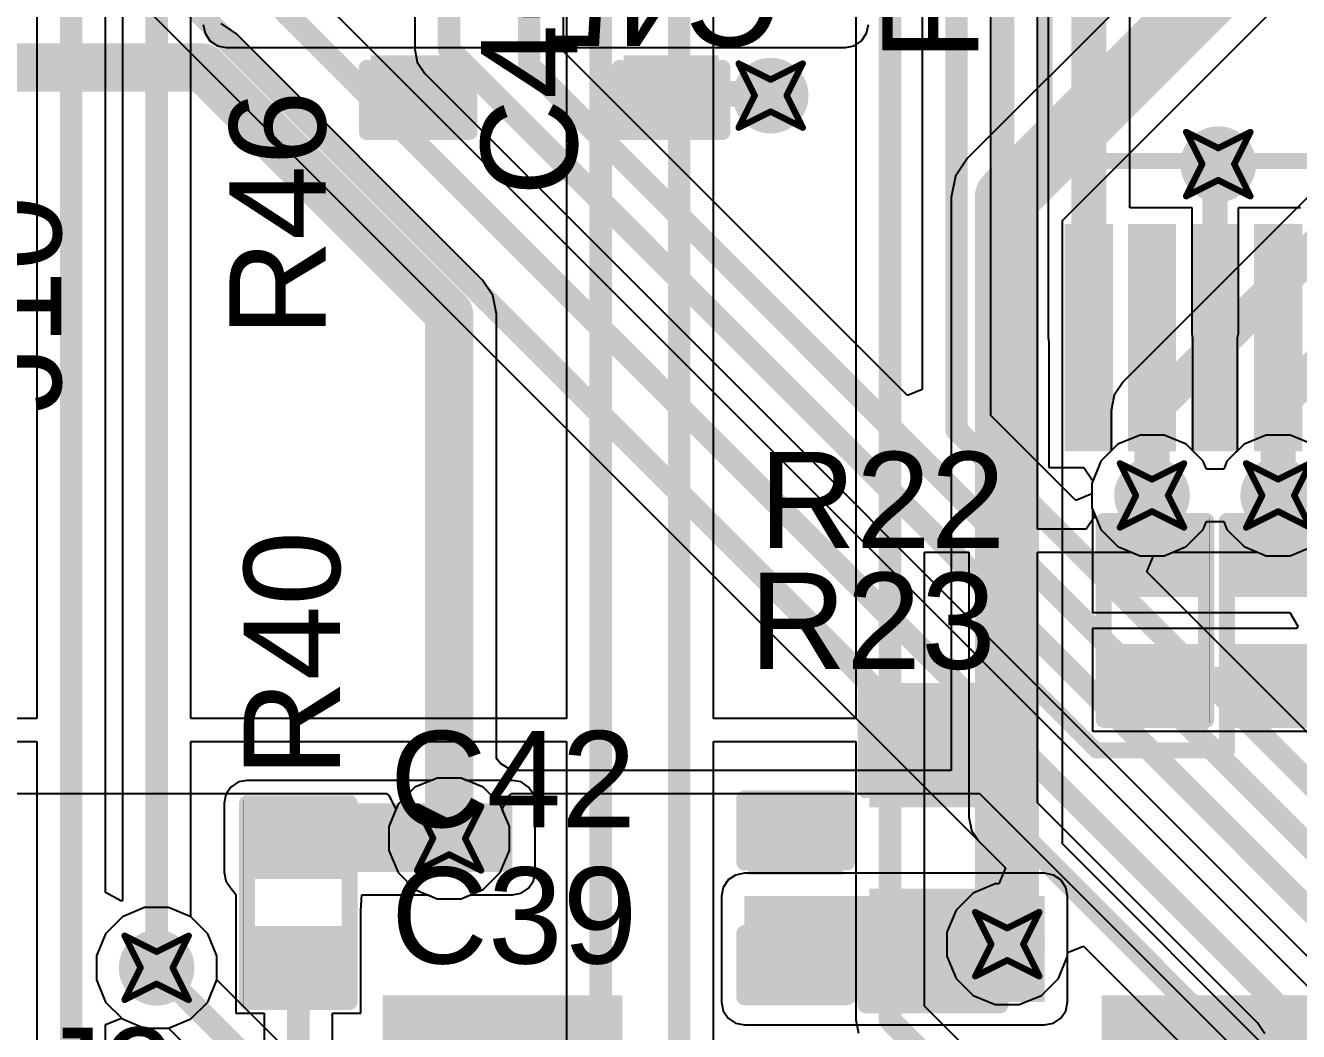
# Model space of a CAD drawing. Header units: inches. Extents: x -3 to 488, y -11 to 93.
# Drawn here: x 60.8 to 70.89, y 8.14 to 16.11 of the extents above; entities that cross this region are included whole.
import ezdxf

# ---------------------------------------------------------------- set-up
doc = ezdxf.new("R2010")
doc.units = ezdxf.units.IN
for name, color, linetype in [('Bottom Layer', 5, 'Continuous'), ('Drill Drawing', 1, 'Continuous'), ('Layer 1', 16, 'Continuous'), ('Layer 2', 76, 'Continuous'), ('Top Layer', 1, 'Continuous'), ('Top Overlay', 2, 'Continuous'), ('Top Paste', 8, 'Continuous'), ('Top Solder', 216, 'Continuous'), ('Via Holes', 16, 'Continuous')]:
    doc.layers.add(name, color=color, linetype=linetype)
doc.styles.add('Arial', font='', dxfattribs={"height": 0.2})
doc.styles.get('Arial').set_extended_font_data('Arial')

msp = doc.modelspace()

# ---------------------------------------------------------------- hatches: boundary and pattern name
at = {"layer": 'Bottom Layer'}
h = msp.add_hatch(color=5, dxfattribs=at)
edge = h.paths.add_edge_path()
edge.add_arc((66.706, 15.556), 0.3, 0, 360)
h = msp.add_hatch(color=5, dxfattribs=at)
edge = h.paths.add_edge_path()
edge.add_arc((70.253, 15.013), 0.3, 0, 360)
h = msp.add_hatch(color=5, dxfattribs=at)
edge = h.paths.add_edge_path()
edge.add_arc((69.728, 12.389), 0.3, 0, 360)
h = msp.add_hatch(color=5, dxfattribs=at)
edge = h.paths.add_edge_path()
edge.add_arc((70.728, 12.389), 0.3, 0, 360)
h = msp.add_hatch(color=5, dxfattribs=at)
edge = h.paths.add_edge_path()
edge.add_arc((64.158, 9.672), 0.3, 0, 360)
h = msp.add_hatch(color=5, dxfattribs=at)
edge = h.paths.add_edge_path()
edge.add_arc((68.581, 8.834), 0.3, 0, 360)
h = msp.add_hatch(color=5, dxfattribs=at)
edge = h.paths.add_edge_path()
edge.add_arc((61.84, 8.647), 0.3, 0, 360)
at = {"layer": 'Layer 1'}
h = msp.add_hatch(color=16, dxfattribs=at)
edge = h.paths.add_edge_path()
edge.add_arc((66.706, 15.556), 0.3, 0, 360)
h = msp.add_hatch(color=16, dxfattribs=at)
edge = h.paths.add_edge_path()
edge.add_arc((70.253, 15.013), 0.3, 0, 360)
h = msp.add_hatch(color=16, dxfattribs=at)
edge = h.paths.add_edge_path()
edge.add_arc((69.728, 12.389), 0.3, 0, 360)
h = msp.add_hatch(color=16, dxfattribs=at)
edge = h.paths.add_edge_path()
edge.add_arc((70.728, 12.389), 0.3, 0, 360)
h = msp.add_hatch(color=16, dxfattribs=at)
edge = h.paths.add_edge_path()
edge.add_arc((64.158, 9.672), 0.3, 0, 360)
h = msp.add_hatch(color=16, dxfattribs=at)
edge = h.paths.add_edge_path()
edge.add_arc((68.581, 8.834), 0.3, 0, 360)
h = msp.add_hatch(color=16, dxfattribs=at)
edge = h.paths.add_edge_path()
edge.add_arc((61.84, 8.647), 0.3, 0, 360)
at = {"layer": 'Layer 2'}
h = msp.add_hatch(color=76, dxfattribs=at)
edge = h.paths.add_edge_path()
edge.add_arc((66.706, 15.556), 0.3, 0, 360)
h = msp.add_hatch(color=76, dxfattribs=at)
edge = h.paths.add_edge_path()
edge.add_arc((70.253, 15.013), 0.3, 0, 360)
h = msp.add_hatch(color=76, dxfattribs=at)
edge = h.paths.add_edge_path()
edge.add_arc((69.728, 12.389), 0.3, 0, 360)
h = msp.add_hatch(color=76, dxfattribs=at)
edge = h.paths.add_edge_path()
edge.add_arc((70.728, 12.389), 0.3, 0, 360)
h = msp.add_hatch(color=76, dxfattribs=at)
edge = h.paths.add_edge_path()
edge.add_arc((64.158, 9.672), 0.3, 0, 360)
h = msp.add_hatch(color=76, dxfattribs=at)
edge = h.paths.add_edge_path()
edge.add_arc((68.581, 8.834), 0.3, 0, 360)
h = msp.add_hatch(color=76, dxfattribs=at)
edge = h.paths.add_edge_path()
edge.add_arc((61.84, 8.647), 0.3, 0, 360)
at = {"layer": 'Top Layer'}
h = msp.add_hatch(color=1, dxfattribs=at)
edge = h.paths.add_edge_path()
edge.add_arc((66.706, 15.556), 0.3, 0, 360)
for points in [[(64.23, 15.357), (63.595, 15.357), (63.595, 15.814), (64.23, 15.814)], [(66.235, 15.357), (65.6, 15.357), (65.6, 15.814), (66.235, 15.814)], [(69.087, 14.488), (69.367, 14.488), (69.367, 12.788), (69.087, 12.788)], [(69.588, 14.488), (69.868, 14.488), (69.868, 12.788), (69.588, 12.788)], [(70.087, 14.488), (70.367, 14.488), (70.367, 12.788), (70.087, 12.788)], [(70.588, 14.488), (70.868, 14.488), (70.868, 12.788), (70.588, 12.788)], [(70.068, 11.64), (69.433, 11.64), (69.433, 12.097), (70.068, 12.097)], [(71.045, 11.64), (70.41, 11.64), (70.41, 12.097), (71.045, 12.097)], [(70.068, 10.7), (69.433, 10.7), (69.433, 11.157), (70.068, 11.157)], [(71.045, 10.7), (70.41, 10.7), (70.41, 11.157), (71.045, 11.157)], [(68.437, 9.977), (67.548, 9.977), (67.548, 10.739), (68.437, 10.739)], [(62.557, 9.405), (64.659, 9.405), (64.659, 9.951), (62.557, 9.951)], [(66.586, 9.9), (67.221, 9.9), (67.221, 9.443), (66.586, 9.443)], [(62.646, 9.862), (63.281, 9.862), (63.281, 9.405), (62.646, 9.405)], [(66.498, 8.376), (68.877, 8.376), (68.877, 9.215), (66.498, 9.215)], [(68.437, 8.453), (67.548, 8.453), (67.548, 9.215), (68.437, 9.215)], [(62.646, 8.922), (63.281, 8.922), (63.281, 8.465), (62.646, 8.465)], [(66.586, 8.961), (67.221, 8.961), (67.221, 8.503), (66.586, 8.503)], [(63.68, 8.378), (65.48, 8.378), (65.48, 6.978), (63.68, 6.978)], [(69.38, 8.378), (71.18, 8.378), (71.18, 6.978), (69.38, 6.978)]]:
    msp.add_hatch(color=1, dxfattribs=at).paths.add_polyline_path(points)
h = msp.add_hatch(color=1, dxfattribs=at)
edge = h.paths.add_edge_path()
edge.add_arc((70.253, 15.013), 0.3, 0, 360)
h = msp.add_hatch(color=1, dxfattribs=at)
edge = h.paths.add_edge_path()
edge.add_arc((69.728, 12.389), 0.3, 0, 360)
h = msp.add_hatch(color=1, dxfattribs=at)
edge = h.paths.add_edge_path()
edge.add_arc((70.728, 12.389), 0.3, 0, 360)
h = msp.add_hatch(color=1, dxfattribs=at)
edge = h.paths.add_edge_path()
edge.add_arc((64.158, 9.672), 0.3, 0, 360)
h = msp.add_hatch(color=1, dxfattribs=at)
edge = h.paths.add_edge_path()
edge.add_arc((68.581, 8.834), 0.3, 0, 360)
h = msp.add_hatch(color=1, dxfattribs=at)
edge = h.paths.add_edge_path()
edge.add_arc((61.84, 8.647), 0.3, 0, 360)
at = {"layer": 'Top Paste'}
for points in [[(64.23, 15.357), (63.595, 15.357), (63.595, 15.814), (64.23, 15.814)], [(66.235, 15.357), (65.6, 15.357), (65.6, 15.814), (66.235, 15.814)], [(69.087, 14.488), (69.367, 14.488), (69.367, 12.788), (69.087, 12.788)], [(69.588, 14.488), (69.868, 14.488), (69.868, 12.788), (69.588, 12.788)], [(70.087, 14.488), (70.367, 14.488), (70.367, 12.788), (70.087, 12.788)], [(70.588, 14.488), (70.868, 14.488), (70.868, 12.788), (70.588, 12.788)], [(70.068, 11.64), (69.433, 11.64), (69.433, 12.097), (70.068, 12.097)], [(71.045, 11.64), (70.41, 11.64), (70.41, 12.097), (71.045, 12.097)], [(70.068, 10.7), (69.433, 10.7), (69.433, 11.157), (70.068, 11.157)], [(71.045, 10.7), (70.41, 10.7), (70.41, 11.157), (71.045, 11.157)], [(68.437, 9.977), (67.548, 9.977), (67.548, 10.739), (68.437, 10.739)], [(66.586, 9.9), (67.221, 9.9), (67.221, 9.443), (66.586, 9.443)], [(62.646, 9.862), (63.281, 9.862), (63.281, 9.405), (62.646, 9.405)], [(68.437, 8.453), (67.548, 8.453), (67.548, 9.215), (68.437, 9.215)], [(62.646, 8.922), (63.281, 8.922), (63.281, 8.465), (62.646, 8.465)], [(66.586, 8.961), (67.221, 8.961), (67.221, 8.503), (66.586, 8.503)], [(63.68, 8.378), (65.48, 8.378), (65.48, 6.978), (63.68, 6.978)], [(69.38, 8.378), (71.18, 8.378), (71.18, 6.978), (69.38, 6.978)]]:
    msp.add_hatch(color=8, dxfattribs=at).paths.add_polyline_path(points)
at = {"layer": 'Top Solder'}
for points in [[(64.29, 15.297), (63.535, 15.297), (63.535, 15.874), (64.29, 15.874)], [(66.295, 15.297), (65.54, 15.297), (65.54, 15.874), (66.295, 15.874)], [(69.037, 14.539), (69.418, 14.539), (69.418, 12.737), (69.037, 12.737)], [(69.537, 14.539), (69.918, 14.539), (69.918, 12.737), (69.537, 12.737)], [(70.037, 14.539), (70.418, 14.539), (70.418, 12.737), (70.037, 12.737)], [(70.537, 14.539), (70.918, 14.539), (70.918, 12.737), (70.537, 12.737)], [(70.123, 11.585), (69.378, 11.585), (69.378, 12.152), (70.123, 12.152)], [(71.1, 11.585), (70.355, 11.585), (70.355, 12.152), (71.1, 12.152)], [(70.123, 10.645), (69.378, 10.645), (69.378, 11.212), (70.123, 11.212)], [(71.1, 10.645), (70.355, 10.645), (70.355, 11.212), (71.1, 11.212)], [(68.497, 9.917), (67.488, 9.917), (67.488, 10.799), (68.497, 10.799)], [(62.591, 9.917), (63.336, 9.917), (63.336, 9.35), (62.591, 9.35)], [(66.526, 9.96), (67.281, 9.96), (67.281, 9.383), (66.526, 9.383)], [(68.497, 8.393), (67.488, 8.393), (67.488, 9.275), (68.497, 9.275)], [(66.526, 9.021), (67.281, 9.021), (67.281, 8.443), (66.526, 8.443)], [(62.591, 8.977), (63.336, 8.977), (63.336, 8.41), (62.591, 8.41)], [(63.63, 8.428), (65.53, 8.428), (65.53, 6.928), (63.63, 6.928)], [(69.33, 8.428), (71.23, 8.428), (71.23, 6.928), (69.33, 6.928)]]:
    msp.add_hatch(color=216, dxfattribs=at).paths.add_polyline_path(points)
at = {"layer": 'Via Holes'}
h = msp.add_hatch(color=7, dxfattribs=at)
edge = h.paths.add_edge_path()
edge.add_arc((66.706, 15.556), 0.15, 0, 360)
h = msp.add_hatch(color=7, dxfattribs=at)
edge = h.paths.add_edge_path()
edge.add_arc((70.253, 15.013), 0.15, 0, 360)
h = msp.add_hatch(color=7, dxfattribs=at)
edge = h.paths.add_edge_path()
edge.add_arc((69.728, 12.389), 0.15, 0, 360)
h = msp.add_hatch(color=7, dxfattribs=at)
edge = h.paths.add_edge_path()
edge.add_arc((70.728, 12.389), 0.15, 0, 360)
h = msp.add_hatch(color=7, dxfattribs=at)
edge = h.paths.add_edge_path()
edge.add_arc((64.158, 9.672), 0.15, 0, 360)
h = msp.add_hatch(color=7, dxfattribs=at)
edge = h.paths.add_edge_path()
edge.add_arc((68.581, 8.834), 0.15, 0, 360)
h = msp.add_hatch(color=7, dxfattribs=at)
edge = h.paths.add_edge_path()
edge.add_arc((61.84, 8.647), 0.15, 0, 360)

# ---------------------------------------------------------------- linework, layer by layer
at = {"layer": 'Bottom Layer'}
for p, q in [((71.439, 18.234), (68.266, 15.061)), ((69.018, 14.567), (72.191, 17.74)), ((62.472, 16.044), (62.351, 16.126)), ((64.423, 14.093), (62.472, 16.044)), ((71.382, 15.171), (69.499, 13.288)), ((68.266, 15.061), (68.171, 14.918)), ((68.171, 14.918), (68.137, 14.75)), ((68.137, 14.75), (68.137, 10.211)), ((69.018, 9.628), (69.018, 14.567)), ((64.505, 13.972), (64.423, 14.093)), ((64.533, 13.828), (64.505, 13.972)), ((64.533, 10.308), (64.533, 13.828)), ((69.499, 13.288), (69.428, 13.183)), ((69.428, 13.183), (69.404, 13.059)), ((69.404, 13.059), (69.404, 12.741)), ((69.404, 12.741), (69.322, 12.66)), ((69.322, 12.66), (69.25, 12.484)), ((69.25, 12.484), (69.25, 12.294)), ((69.25, 12.294), (69.322, 12.118)), ((69.322, 12.118), (69.457, 11.984)), ((69.998, 11.984), (70.133, 12.118)), ((70.133, 12.118), (70.159, 12.182)), ((70.159, 12.182), (70.296, 12.182)), ((70.296, 12.182), (70.322, 12.118)), ((70.322, 12.118), (70.457, 11.984)), ((69.457, 11.984), (69.633, 11.911)), ((69.633, 11.911), (69.823, 11.911)), ((69.823, 11.911), (69.998, 11.984)), ((70.457, 11.984), (70.633, 11.911)), ((70.633, 11.911), (70.823, 11.911)), ((70.823, 11.911), (70.998, 11.984)), ((64.54, 10.295), (64.533, 10.308)), ((64.566, 10.266), (64.54, 10.295)), ((64.654, 10.211), (64.566, 10.266)), ((68.137, 10.211), (64.654, 10.211)), ((58.339, 10.029), (63.662, 10.029)), ((63.662, 10.029), (63.684, 10.008)), ((63.684, 10.008), (63.736, 9.902)), ((64.579, 9.902), (64.631, 10.008)), ((64.631, 10.008), (64.654, 10.029)), ((64.654, 10.029), (68.36, 10.029)), ((68.36, 10.029), (68.89, 9.5)), ((63.736, 9.902), (63.68, 9.767)), ((64.636, 9.767), (64.579, 9.902)), ((63.68, 9.767), (63.68, 9.577)), ((64.636, 9.577), (64.636, 9.767)), ((71.325, 7.321), (69.018, 9.628)), ((63.68, 9.577), (63.753, 9.401)), ((64.563, 9.401), (64.636, 9.577)), ((68.89, 9.5), (71.25, 7.14)), ((63.753, 9.401), (63.887, 9.267)), ((64.428, 9.267), (64.563, 9.401)), ((63.887, 9.267), (64.063, 9.194)), ((64.063, 9.194), (64.253, 9.194)), ((64.253, 9.194), (64.428, 9.267)), ((61.745, 9.124), (61.57, 9.052)), ((61.935, 9.124), (61.745, 9.124)), ((62.111, 9.052), (61.935, 9.124)), ((61.57, 9.052), (61.435, 8.917)), ((62.246, 8.917), (62.111, 9.052)), ((61.435, 8.917), (61.363, 8.742)), ((62.318, 8.742), (62.246, 8.917)), ((61.363, 8.742), (61.363, 8.552)), ((62.318, 8.552), (62.318, 8.742)), ((61.363, 8.552), (61.435, 8.376)), ((62.246, 8.376), (62.318, 8.552)), ((61.435, 8.376), (61.57, 8.242)), ((62.111, 8.242), (62.246, 8.376)), ((61.57, 8.242), (61.745, 8.169)), ((61.935, 8.169), (62.111, 8.242)), ((61.745, 8.169), (61.935, 8.169))]:
    msp.add_line(p, q, dxfattribs=at)
for points, const_width in [([(68.578, 14.75), (71.879, 18.051)], 0.508), ([(70.728, 13.105), (73.587, 15.964)], 0.279), ([(58.39, 15.779), (62.207, 15.779)], 0.381), ([(62.207, 15.779), (64.158, 13.828)], 0.381), ([(68.578, 8.834), (68.578, 14.75)], 0.508), ([(69.728, 13.059), (71.543, 14.874)], 0.279), ([(64.158, 9.672), (64.158, 13.828)], 0.381), ([(70.728, 12.389), (70.728, 13.105)], 0.279), ([(69.728, 12.389), (69.728, 13.059)], 0.279)]:
    msp.add_lwpolyline(points, dxfattribs=dict(at, const_width=const_width))
for points, const_width in [([(62.112, 15.779, 1), (62.302, 15.779, 1)], 0.191), ([(62.112, 15.779, 1), (62.302, 15.779, 1)], 0.191), ([(68.451, 14.75, 1), (68.705, 14.75, 1)], 0.254), ([(68.451, 14.75, 1), (68.705, 14.75, 1)], 0.254), ([(64.063, 13.828, 1), (64.253, 13.828, 1)], 0.191), ([(64.063, 13.828, 1), (64.253, 13.828, 1)], 0.191), ([(70.658, 13.105, 1), (70.797, 13.105, 1)], 0.14), ([(70.658, 13.105, 1), (70.797, 13.105, 1)], 0.14), ([(69.658, 13.059, 1), (69.797, 13.059, 1)], 0.14), ([(69.658, 13.059, 1), (69.797, 13.059, 1)], 0.14), ([(69.658, 12.389, 1), (69.797, 12.389, 1)], 0.14), ([(70.658, 12.389, 1), (70.797, 12.389, 1)], 0.14), ([(64.063, 9.672, 1), (64.253, 9.672, 1)], 0.191), ([(68.451, 8.834, 1), (68.705, 8.834, 1)], 0.254)]:
    msp.add_lwpolyline(points, format="xyb", close=True, dxfattribs=dict(at, const_width=const_width))
at = {"layer": 'Drill Drawing', "const_width": 0.0508}
for points in [[(66.452, 15.81), (66.706, 15.683)], [(66.452, 15.81), (66.579, 15.556)], [(66.706, 15.683), (66.96, 15.81)], [(66.833, 15.556), (66.96, 15.81)], [(66.452, 15.302), (66.579, 15.556)], [(66.833, 15.556), (66.96, 15.302)], [(66.452, 15.302), (66.706, 15.429)], [(66.706, 15.429), (66.96, 15.302)], [(69.999, 15.267), (70.253, 15.14)], [(69.999, 15.267), (70.126, 15.013)], [(70.253, 15.14), (70.507, 15.267)], [(70.38, 15.013), (70.507, 15.267)], [(69.999, 14.759), (70.126, 15.013)], [(70.38, 15.013), (70.507, 14.759)], [(69.999, 14.759), (70.253, 14.886)], [(70.253, 14.886), (70.507, 14.759)], [(69.474, 12.643), (69.728, 12.516)], [(69.474, 12.643), (69.601, 12.389)], [(69.728, 12.516), (69.982, 12.643)], [(69.855, 12.389), (69.982, 12.643)], [(70.474, 12.643), (70.728, 12.516)], [(70.474, 12.643), (70.601, 12.389)], [(70.728, 12.516), (70.982, 12.643)], [(70.855, 12.389), (70.982, 12.643)], [(69.474, 12.135), (69.601, 12.389)], [(69.855, 12.389), (69.982, 12.135)], [(70.474, 12.135), (70.601, 12.389)], [(70.855, 12.389), (70.982, 12.135)], [(69.474, 12.135), (69.728, 12.262)], [(69.728, 12.262), (69.982, 12.135)], [(70.474, 12.135), (70.728, 12.262)], [(70.728, 12.262), (70.982, 12.135)], [(63.904, 9.926), (64.158, 9.799)], [(63.904, 9.926), (64.031, 9.672)], [(64.158, 9.799), (64.412, 9.926)], [(64.285, 9.672), (64.412, 9.926)], [(63.904, 9.418), (64.031, 9.672)], [(64.285, 9.672), (64.412, 9.418)], [(63.904, 9.418), (64.158, 9.545)], [(64.158, 9.545), (64.412, 9.418)], [(68.327, 9.088), (68.581, 8.961)], [(68.327, 9.088), (68.454, 8.834)], [(68.581, 8.961), (68.835, 9.088)], [(68.708, 8.834), (68.835, 9.088)], [(61.586, 8.901), (61.84, 8.774)], [(61.586, 8.901), (61.713, 8.647)], [(61.84, 8.774), (62.094, 8.901)], [(61.967, 8.647), (62.094, 8.901)], [(68.327, 8.58), (68.454, 8.834)], [(68.708, 8.834), (68.835, 8.58)], [(68.327, 8.58), (68.581, 8.707)], [(68.581, 8.707), (68.835, 8.58)], [(61.586, 8.393), (61.713, 8.647)], [(61.967, 8.647), (62.094, 8.393)], [(61.586, 8.393), (61.84, 8.52)], [(61.84, 8.52), (62.094, 8.393)]]:
    msp.add_lwpolyline(points, dxfattribs=at)
at = {"layer": 'Drill Drawing', "const_width": 0.0254}
for points in [[(66.44, 15.81, 1), (66.465, 15.81, 1)], [(66.44, 15.81, 1), (66.465, 15.81, 1)], [(66.948, 15.81, 1), (66.973, 15.81, 1)], [(66.948, 15.81, 1), (66.973, 15.81, 1)], [(66.694, 15.683, 1), (66.719, 15.683, 1)], [(66.694, 15.683, 1), (66.719, 15.683, 1)], [(66.567, 15.556, 1), (66.592, 15.556, 1)], [(66.567, 15.556, 1), (66.592, 15.556, 1)], [(66.821, 15.556, 1), (66.846, 15.556, 1)], [(66.821, 15.556, 1), (66.846, 15.556, 1)], [(66.694, 15.429, 1), (66.719, 15.429, 1)], [(66.694, 15.429, 1), (66.719, 15.429, 1)], [(66.44, 15.302, 1), (66.465, 15.302, 1)], [(66.44, 15.302, 1), (66.465, 15.302, 1)], [(66.948, 15.302, 1), (66.973, 15.302, 1)], [(66.948, 15.302, 1), (66.973, 15.302, 1)], [(69.986, 15.267, 1), (70.012, 15.267, 1)], [(69.986, 15.267, 1), (70.012, 15.267, 1)], [(70.494, 15.267, 1), (70.52, 15.267, 1)], [(70.494, 15.267, 1), (70.52, 15.267, 1)], [(70.24, 15.14, 1), (70.266, 15.14, 1)], [(70.24, 15.14, 1), (70.266, 15.14, 1)], [(70.113, 15.013, 1), (70.139, 15.013, 1)], [(70.113, 15.013, 1), (70.139, 15.013, 1)], [(70.367, 15.013, 1), (70.393, 15.013, 1)], [(70.367, 15.013, 1), (70.393, 15.013, 1)], [(70.24, 14.886, 1), (70.266, 14.886, 1)], [(70.24, 14.886, 1), (70.266, 14.886, 1)], [(69.986, 14.759, 1), (70.012, 14.759, 1)], [(69.986, 14.759, 1), (70.012, 14.759, 1)], [(70.494, 14.759, 1), (70.52, 14.759, 1)], [(70.494, 14.759, 1), (70.52, 14.759, 1)], [(69.461, 12.643, 1), (69.486, 12.643, 1)], [(69.461, 12.643, 1), (69.486, 12.643, 1)], [(69.969, 12.643, 1), (69.994, 12.643, 1)], [(69.969, 12.643, 1), (69.994, 12.643, 1)], [(70.461, 12.643, 1), (70.486, 12.643, 1)], [(70.461, 12.643, 1), (70.486, 12.643, 1)], [(69.715, 12.516, 1), (69.74, 12.516, 1)], [(69.715, 12.516, 1), (69.74, 12.516, 1)], [(70.715, 12.516, 1), (70.74, 12.516, 1)], [(70.715, 12.516, 1), (70.74, 12.516, 1)], [(69.588, 12.389, 1), (69.613, 12.389, 1)], [(69.588, 12.389, 1), (69.613, 12.389, 1)], [(69.842, 12.389, 1), (69.867, 12.389, 1)], [(69.842, 12.389, 1), (69.867, 12.389, 1)], [(70.588, 12.389, 1), (70.613, 12.389, 1)], [(70.588, 12.389, 1), (70.613, 12.389, 1)], [(70.842, 12.389, 1), (70.867, 12.389, 1)], [(70.842, 12.389, 1), (70.867, 12.389, 1)], [(69.715, 12.262, 1), (69.74, 12.262, 1)], [(69.715, 12.262, 1), (69.74, 12.262, 1)], [(70.715, 12.262, 1), (70.74, 12.262, 1)], [(70.715, 12.262, 1), (70.74, 12.262, 1)], [(69.461, 12.135, 1), (69.486, 12.135, 1)], [(69.461, 12.135, 1), (69.486, 12.135, 1)], [(69.969, 12.135, 1), (69.994, 12.135, 1)], [(69.969, 12.135, 1), (69.994, 12.135, 1)], [(70.461, 12.135, 1), (70.486, 12.135, 1)], [(70.461, 12.135, 1), (70.486, 12.135, 1)], [(63.891, 9.926, 1), (63.916, 9.926, 1)], [(63.891, 9.926, 1), (63.916, 9.926, 1)], [(64.399, 9.926, 1), (64.424, 9.926, 1)], [(64.399, 9.926, 1), (64.424, 9.926, 1)], [(64.145, 9.799, 1), (64.17, 9.799, 1)], [(64.145, 9.799, 1), (64.17, 9.799, 1)], [(64.018, 9.672, 1), (64.043, 9.672, 1)], [(64.018, 9.672, 1), (64.043, 9.672, 1)], [(64.272, 9.672, 1), (64.297, 9.672, 1)], [(64.272, 9.672, 1), (64.297, 9.672, 1)], [(64.145, 9.545, 1), (64.17, 9.545, 1)], [(64.145, 9.545, 1), (64.17, 9.545, 1)], [(63.891, 9.418, 1), (63.916, 9.418, 1)], [(63.891, 9.418, 1), (63.916, 9.418, 1)], [(64.399, 9.418, 1), (64.424, 9.418, 1)], [(64.399, 9.418, 1), (64.424, 9.418, 1)], [(68.314, 9.088, 1), (68.339, 9.088, 1)], [(68.314, 9.088, 1), (68.339, 9.088, 1)], [(68.822, 9.088, 1), (68.847, 9.088, 1)], [(68.822, 9.088, 1), (68.847, 9.088, 1)], [(68.568, 8.961, 1), (68.593, 8.961, 1)], [(68.568, 8.961, 1), (68.593, 8.961, 1)], [(61.574, 8.901, 1), (61.599, 8.901, 1)], [(61.574, 8.901, 1), (61.599, 8.901, 1)], [(62.082, 8.901, 1), (62.107, 8.901, 1)], [(62.082, 8.901, 1), (62.107, 8.901, 1)], [(61.828, 8.774, 1), (61.853, 8.774, 1)], [(61.828, 8.774, 1), (61.853, 8.774, 1)], [(68.441, 8.834, 1), (68.466, 8.834, 1)], [(68.441, 8.834, 1), (68.466, 8.834, 1)], [(68.695, 8.834, 1), (68.72, 8.834, 1)], [(68.695, 8.834, 1), (68.72, 8.834, 1)], [(68.568, 8.707, 1), (68.593, 8.707, 1)], [(68.568, 8.707, 1), (68.593, 8.707, 1)], [(61.701, 8.647, 1), (61.726, 8.647, 1)], [(61.701, 8.647, 1), (61.726, 8.647, 1)], [(61.955, 8.647, 1), (61.98, 8.647, 1)], [(61.955, 8.647, 1), (61.98, 8.647, 1)], [(68.314, 8.58, 1), (68.339, 8.58, 1)], [(68.314, 8.58, 1), (68.339, 8.58, 1)], [(68.822, 8.58, 1), (68.847, 8.58, 1)], [(68.822, 8.58, 1), (68.847, 8.58, 1)], [(61.828, 8.52, 1), (61.853, 8.52, 1)], [(61.828, 8.52, 1), (61.853, 8.52, 1)], [(61.574, 8.393, 1), (61.599, 8.393, 1)], [(61.574, 8.393, 1), (61.599, 8.393, 1)], [(62.082, 8.393, 1), (62.107, 8.393, 1)], [(62.082, 8.393, 1), (62.107, 8.393, 1)]]:
    msp.add_lwpolyline(points, format="xyb", close=True, dxfattribs=at)
at = {"layer": 'Layer 1'}
for p, q in [((57.426, 20.579), (68.567, 9.438)), ((72.742, 6.718), (60.551, 18.909)), ((63.885, 17.957), (63.885, 15.924)), ((65.064, 15.905), (65.064, 17.517)), ((68.45, 13.022), (68.45, 16.775)), ((67.906, 16.663), (67.906, 13.228)), ((63.885, 15.924), (63.906, 15.82)), ((67.789, 13.18), (65.064, 15.905)), ((63.906, 15.82), (63.965, 15.732)), ((63.965, 15.732), (71.016, 8.68)), ((67.906, 13.228), (67.789, 13.18)), ((69.123, 12.349), (68.45, 13.022)), ((69.633, 12.867), (69.457, 12.794)), ((69.823, 12.867), (69.633, 12.867)), ((69.998, 12.794), (69.823, 12.867)), ((70.633, 12.867), (70.457, 12.794)), ((70.823, 12.867), (70.633, 12.867)), ((70.998, 12.794), (70.823, 12.867)), ((69.457, 12.794), (69.322, 12.66)), ((70.133, 12.66), (69.998, 12.794)), ((70.457, 12.794), (70.322, 12.66)), ((69.322, 12.66), (69.25, 12.484)), ((70.159, 12.596), (70.133, 12.66)), ((70.322, 12.66), (70.296, 12.596)), ((70.296, 12.596), (70.159, 12.596)), ((69.25, 12.484), (69.25, 12.401)), ((69.25, 12.401), (69.123, 12.349)), ((69.998, 11.984), (70.133, 12.118)), ((70.133, 12.118), (70.159, 12.182)), ((70.159, 12.182), (70.296, 12.182)), ((70.296, 12.182), (70.322, 12.118)), ((70.322, 12.118), (70.457, 11.984)), ((69.687, 11.784), (69.74, 11.911)), ((69.74, 11.911), (69.823, 11.911)), ((69.823, 11.911), (69.998, 11.984)), ((70.457, 11.984), (70.633, 11.911)), ((70.633, 11.911), (70.823, 11.911)), ((70.823, 11.911), (70.998, 11.984)), ((71.565, 9.906), (69.687, 11.784)), ((64.063, 10.15), (63.887, 10.077)), ((64.253, 10.15), (64.063, 10.15)), ((64.428, 10.077), (64.253, 10.15)), ((63.887, 10.077), (63.753, 9.942)), ((64.563, 9.942), (64.428, 10.077)), ((63.753, 9.942), (63.68, 9.767)), ((64.636, 9.767), (64.563, 9.942)), ((63.68, 9.767), (63.68, 9.577)), ((64.636, 9.577), (64.636, 9.767)), ((63.68, 9.577), (63.753, 9.401)), ((64.563, 9.401), (64.636, 9.577)), ((63.753, 9.401), (63.887, 9.267)), ((64.428, 9.267), (64.563, 9.401)), ((68.567, 9.438), (68.514, 9.311)), ((68.486, 9.311), (68.31, 9.239)), ((68.514, 9.311), (68.486, 9.311)), ((63.887, 9.267), (64.063, 9.194)), ((64.063, 9.194), (64.253, 9.194)), ((64.253, 9.194), (64.428, 9.267)), ((68.31, 9.239), (68.176, 9.104)), ((61.745, 9.124), (61.57, 9.052)), ((61.935, 9.124), (61.745, 9.124)), ((62.111, 9.052), (61.935, 9.124)), ((68.176, 9.104), (68.103, 8.929)), ((61.57, 9.052), (61.435, 8.917)), ((62.246, 8.917), (62.111, 9.052)), ((61.435, 8.917), (61.363, 8.742)), ((62.318, 8.742), (62.246, 8.917)), ((68.103, 8.929), (68.103, 8.738)), ((69.059, 8.767), (69.186, 8.819)), ((69.186, 8.819), (72.463, 5.542)), ((61.363, 8.742), (61.363, 8.552)), ((62.318, 8.553), (62.318, 8.742)), ((68.103, 8.738), (68.176, 8.563)), ((68.986, 8.563), (69.059, 8.738)), ((69.059, 8.738), (69.059, 8.767)), ((61.363, 8.552), (61.435, 8.376)), ((65.748, 5.123), (62.318, 8.553)), ((68.176, 8.563), (68.31, 8.428)), ((68.851, 8.428), (68.986, 8.563)), ((61.435, 8.376), (61.57, 8.242)), ((68.31, 8.428), (68.486, 8.356)), ((68.676, 8.356), (68.851, 8.428)), ((68.486, 8.356), (68.676, 8.356)), ((61.57, 8.242), (61.745, 8.169)), ((61.745, 8.169), (61.934, 8.169)), ((61.934, 8.169), (65.443, 4.659))]:
    msp.add_line(p, q, dxfattribs=at)
at = {"layer": 'Layer 1', "const_width": 0.178}
for points in [[(57.619, 20.771), (72.655, 5.735)], [(60.279, 18.796), (72.629, 6.446)], [(64.157, 15.924), (64.157, 18.356)], [(64.792, 15.792), (64.792, 17.885)], [(68.178, 12.909), (68.178, 16.775)], [(64.157, 15.924), (71.209, 8.872)], [(64.792, 15.792), (71.326, 9.258)], [(68.178, 12.909), (71.453, 9.634)], [(61.84, 8.647), (65.636, 4.851)]]:
    msp.add_lwpolyline(points, dxfattribs=at)
at = {"layer": 'Layer 1', "const_width": 0.0889}
for points in [[(64.113, 15.924, 1), (64.202, 15.924, 1)], [(64.113, 15.924, 1), (64.202, 15.924, 1)], [(64.748, 15.792, 1), (64.837, 15.792, 1)], [(64.748, 15.792, 1), (64.837, 15.792, 1)], [(68.134, 12.909, 1), (68.223, 12.909, 1)], [(68.134, 12.909, 1), (68.223, 12.909, 1)], [(61.796, 8.647, 1), (61.885, 8.647, 1)]]:
    msp.add_lwpolyline(points, format="xyb", close=True, dxfattribs=at)
at = {"layer": 'Layer 2'}
for p, q in [((60.891, 25.37), (60.891, 10.621)), ((61.435, 9.243), (61.435, 25.37)), ((61.569, 24.713), (61.569, 9.179)), ((62.112, 10.621), (62.112, 24.6)), ((66.253, 10.621), (66.253, 21.284)), ((68.82, 12.121), (68.82, 19.148)), ((67.38, 17.529), (67.38, 10.621)), ((65.088, 17.378), (65.088, 10.621)), ((69.633, 12.867), (69.457, 12.794)), ((69.823, 12.867), (69.633, 12.867)), ((69.998, 12.794), (69.823, 12.867)), ((70.633, 12.867), (70.457, 12.794)), ((70.823, 12.867), (70.633, 12.867)), ((70.998, 12.794), (70.823, 12.867)), ((69.457, 12.794), (69.322, 12.66)), ((70.133, 12.66), (69.998, 12.794)), ((70.457, 12.794), (70.322, 12.66)), ((69.322, 12.66), (69.25, 12.484)), ((70.159, 12.596), (70.133, 12.66)), ((70.322, 12.66), (70.296, 12.596)), ((70.296, 12.596), (70.159, 12.596)), ((69.25, 12.484), (69.25, 12.294)), ((69.278, 12.227), (69.207, 12.121)), ((69.25, 12.294), (69.278, 12.227)), ((69.207, 12.121), (68.82, 12.121)), ((67.924, 8.344), (67.924, 11.94)), ((67.924, 11.94), (68.276, 11.94)), ((68.276, 11.94), (68.276, 9.841)), ((68.82, 9.954), (68.82, 11.94)), ((68.82, 11.94), (69.563, 11.94)), ((69.563, 11.94), (69.633, 11.911)), ((69.633, 11.911), (69.823, 11.911)), ((69.823, 11.911), (69.892, 11.94)), ((69.892, 11.94), (70.563, 11.94)), ((70.563, 11.94), (70.633, 11.911)), ((70.633, 11.911), (70.823, 11.911)), ((70.823, 11.911), (70.892, 11.94)), ((60.891, 10.621), (60.033, 10.621)), ((65.088, 10.621), (62.112, 10.621)), ((67.38, 10.621), (66.253, 10.621)), ((60.033, 10.439), (60.891, 10.439)), ((60.891, 10.439), (60.891, 3.48)), ((62.112, 9.05), (62.112, 10.439)), ((62.112, 10.439), (65.088, 10.439)), ((65.088, 10.439), (65.088, 1.072)), ((66.253, 2.686), (66.253, 10.439)), ((66.253, 10.439), (67.38, 10.439)), ((67.38, 10.439), (67.38, 8.232)), ((70.563, 8.212), (68.82, 9.954)), ((68.276, 9.841), (68.297, 9.737)), ((68.297, 9.737), (68.356, 9.649)), ((68.356, 9.649), (68.567, 9.438)), ((68.567, 9.438), (68.514, 9.311)), ((68.486, 9.311), (68.31, 9.239)), ((68.514, 9.311), (68.486, 9.311)), ((61.562, 9.175), (61.435, 9.243)), ((68.31, 9.239), (68.176, 9.104)), ((61.569, 9.179), (61.562, 9.175)), ((68.176, 9.104), (68.103, 8.929)), ((62.246, 8.917), (62.112, 9.05)), ((62.318, 8.742), (62.246, 8.917)), ((68.103, 8.929), (68.103, 8.738)), ((69.059, 8.767), (69.186, 8.819)), ((69.186, 8.819), (70.098, 7.907)), ((62.318, 8.552), (62.318, 8.742)), ((68.103, 8.738), (68.176, 8.563)), ((68.986, 8.563), (69.059, 8.738)), ((69.059, 8.738), (69.059, 8.767)), ((62.246, 8.376), (62.318, 8.552)), ((68.176, 8.563), (68.31, 8.428)), ((68.851, 8.428), (68.986, 8.563)), ((62.111, 8.242), (62.246, 8.376)), ((68.31, 8.428), (68.486, 8.356)), ((68.676, 8.356), (68.851, 8.428)), ((68.763, 7.506), (67.924, 8.344)), ((68.486, 8.356), (68.676, 8.356)), ((61.435, 8.197), (61.562, 8.249)), ((61.435, 3.593), (61.435, 8.197)), ((61.562, 8.249), (61.57, 8.242)), ((61.57, 8.242), (61.745, 8.169)), ((61.935, 8.169), (62.111, 8.242)), ((67.38, 8.232), (67.401, 8.128)), ((70.621, 8.123), (70.563, 8.212)), ((61.745, 8.169), (61.935, 8.169))]:
    msp.add_line(p, q, dxfattribs=at)
at = {"layer": 'Layer 2', "const_width": 0.178}
for points in [[(61.163, 3.48), (61.163, 25.774)], [(65.359, 0.668), (65.359, 25.42)], [(61.84, 8.647), (61.84, 24.713)], [(65.981, 2.282), (65.981, 21.397)], [(67.652, 8.232), (67.652, 19.551)], [(68.548, 9.841), (68.548, 19.551)], [(68.548, 9.841), (70.37, 8.019)], [(67.652, 8.232), (68.57, 7.313)]]:
    msp.add_lwpolyline(points, dxfattribs=at)
at = {"layer": 'Layer 2', "const_width": 0.0889}
for points in [[(68.504, 9.841, 1), (68.593, 9.841, 1)], [(68.504, 9.841, 1), (68.593, 9.841, 1)], [(61.796, 8.647, 1), (61.885, 8.647, 1)], [(67.607, 8.232, 1), (67.696, 8.232, 1)], [(67.607, 8.232, 1), (67.696, 8.232, 1)]]:
    msp.add_lwpolyline(points, format="xyb", close=True, dxfattribs=at)
at = {"layer": 'Top Layer'}
for p, q in [((68.904, 17.829), (68.904, 13.638)), ((69.551, 14.666), (69.551, 17.695)), ((62.21, 16.119), (62.224, 16.05)), ((62.224, 16.05), (62.263, 15.991)), ((67.427, 15.991), (67.466, 16.05)), ((67.466, 16.05), (67.48, 16.119)), ((62.263, 15.991), (62.322, 15.951)), ((62.322, 15.951), (62.391, 15.938)), ((67.299, 15.938), (67.368, 15.951)), ((67.368, 15.951), (67.427, 15.991)), ((62.391, 15.938), (67.299, 15.938)), ((70.045, 14.666), (69.551, 14.666)), ((70.045, 13.668), (70.045, 14.666)), ((70.904, 14.666), (70.41, 14.666)), ((70.41, 14.666), (70.41, 13.668)), ((68.904, 13.638), (68.91, 13.608)), ((70.051, 13.638), (70.045, 13.668)), ((70.051, 12.741), (70.051, 13.638)), ((70.41, 13.668), (70.404, 13.638)), ((70.404, 13.638), (70.404, 12.741)), ((68.91, 13.608), (68.91, 12.61)), ((70.133, 12.66), (70.051, 12.741)), ((70.404, 12.741), (70.322, 12.66)), ((70.159, 12.596), (70.133, 12.66)), ((70.322, 12.66), (70.296, 12.596)), ((68.91, 12.61), (69.188, 12.61)), ((69.188, 12.61), (69.258, 12.504)), ((70.296, 12.596), (70.159, 12.596)), ((69.258, 12.504), (69.25, 12.484)), ((69.25, 12.484), (69.25, 12.294)), ((69.25, 12.294), (69.257, 12.277)), ((69.257, 12.277), (69.255, 12.275)), ((69.255, 12.275), (69.255, 12.275)), ((69.255, 12.275), (69.255, 11.462)), ((69.255, 11.462), (70.819, 11.462)), ((70.819, 11.462), (70.884, 11.353)), ((70.875, 11.335), (69.255, 11.335)), ((69.255, 11.335), (69.255, 10.522)), ((70.884, 11.353), (70.875, 11.335)), ((69.255, 10.522), (71.223, 10.522)), ((62.488, 10.119), (62.429, 10.079)), ((62.557, 10.132), (62.488, 10.119)), ((64.021, 10.132), (62.557, 10.132)), ((64.063, 10.15), (64.021, 10.132)), ((64.253, 10.15), (64.063, 10.15)), ((64.294, 10.132), (64.253, 10.15)), ((64.659, 10.132), (64.294, 10.132)), ((64.728, 10.119), (64.659, 10.132)), ((64.787, 10.079), (64.728, 10.119)), ((62.389, 10.02), (62.376, 9.951)), ((62.429, 10.079), (62.389, 10.02)), ((64.827, 10.02), (64.787, 10.079)), ((64.84, 9.951), (64.827, 10.02)), ((62.376, 9.951), (62.376, 9.405)), ((64.84, 9.405), (64.84, 9.951)), ((62.376, 9.405), (62.389, 9.336)), ((64.827, 9.336), (64.84, 9.405)), ((66.498, 9.396), (66.428, 9.382)), ((68.877, 9.396), (66.498, 9.396)), ((68.946, 9.382), (68.877, 9.396)), ((62.389, 9.336), (62.429, 9.277)), ((64.787, 9.277), (64.827, 9.336)), ((66.33, 9.284), (66.316, 9.215)), ((66.369, 9.343), (66.33, 9.284)), ((66.428, 9.382), (66.369, 9.343)), ((69.005, 9.343), (68.946, 9.382)), ((69.044, 9.284), (69.005, 9.343)), ((69.058, 9.215), (69.044, 9.284)), ((62.429, 9.277), (62.443, 9.259)), ((62.443, 9.259), (62.468, 9.227)), ((62.468, 9.227), (62.468, 9.227)), ((62.468, 9.227), (62.468, 9.1)), ((63.459, 9.1), (63.467, 9.224)), ((63.467, 9.224), (63.991, 9.224)), ((63.991, 9.224), (64.063, 9.194)), ((64.063, 9.194), (64.253, 9.194)), ((64.253, 9.194), (64.325, 9.224)), ((64.325, 9.224), (64.659, 9.224)), ((64.659, 9.224), (64.728, 9.238)), ((64.728, 9.238), (64.787, 9.277)), ((66.316, 9.215), (66.316, 8.376)), ((69.058, 8.93), (69.058, 9.215)), ((61.745, 9.124), (61.57, 9.052)), ((61.935, 9.124), (61.745, 9.124)), ((62.111, 9.052), (61.935, 9.124)), ((62.468, 9.1), (62.468, 9.1)), ((62.468, 9.1), (62.468, 8.287)), ((63.459, 9.097), (63.459, 9.1)), ((63.459, 8.287), (63.459, 9.097)), ((61.57, 9.052), (61.435, 8.917)), ((62.246, 8.917), (62.111, 9.052)), ((61.435, 8.917), (61.363, 8.742)), ((62.318, 8.742), (62.246, 8.917)), ((69.059, 8.929), (69.058, 8.93)), ((69.059, 8.738), (69.059, 8.929)), ((61.363, 8.742), (61.363, 8.552)), ((62.318, 8.552), (62.318, 8.742)), ((69.058, 8.737), (69.059, 8.738)), ((69.058, 8.376), (69.058, 8.737)), ((61.363, 8.552), (61.435, 8.376)), ((62.246, 8.376), (62.318, 8.552)), ((61.435, 8.376), (61.57, 8.242)), ((62.111, 8.242), (62.246, 8.376)), ((66.316, 8.376), (66.33, 8.307)), ((69.044, 8.307), (69.058, 8.376)), ((62.468, 8.287), (62.691, 8.287)), ((62.691, 8.287), (62.691, 6.557)), ((63.235, 6.669), (63.235, 8.287)), ((63.235, 8.287), (63.459, 8.287)), ((66.33, 8.307), (66.369, 8.248)), ((69.005, 8.248), (69.044, 8.307)), ((61.57, 8.242), (61.745, 8.169)), ((61.935, 8.169), (62.111, 8.242)), ((66.369, 8.248), (66.428, 8.209)), ((66.428, 8.209), (66.498, 8.195)), ((66.498, 8.195), (68.877, 8.195)), ((68.877, 8.195), (68.946, 8.209)), ((68.946, 8.209), (69.005, 8.248)), ((61.745, 8.169), (61.935, 8.169))]:
    msp.add_line(p, q, dxfattribs=at)
for points, const_width in [([(69.227, 13.638), (69.227, 17.829)], 0.279), ([(65.918, 15.586), (65.933, 15.571)], 0.203), ([(65.933, 15.571), (66.691, 15.571)], 0.203), ([(66.691, 15.571), (66.706, 15.556)], 0.203), ([(70.227, 13.638), (70.227, 15.013)], 0.203), ([(70.227, 15.013), (70.253, 15.013)], 0.203), ([(69.728, 12.389), (69.728, 13.638)], 0.279), ([(70.728, 12.389), (70.728, 13.638)], 0.279), ([(69.728, 11.892), (69.728, 12.389)], 0.279), ([(70.728, 11.868), (70.728, 12.389)], 0.279), ([(69.728, 11.892), (69.751, 11.868)], 0.279), ([(69.751, 10.929), (70.728, 10.929)], 0.203), ([(70.728, 10.929), (71.077, 10.929)], 0.203), ([(62.963, 9.634), (63.001, 9.672)], 0.178), ([(63.001, 9.672), (64.158, 9.672)], 0.178), ([(66.899, 9.667), (66.904, 9.672)], 0.203), ([(67.992, 8.834), (68.555, 8.834)], 0.508), ([(62.963, 6.557), (62.963, 8.694)], 0.178)]:
    msp.add_lwpolyline(points, dxfattribs=dict(at, const_width=const_width))
for points, const_width in [([(65.867, 15.586, 1), (65.968, 15.586, 1)], 0.102), ([(65.882, 15.571, 1), (65.983, 15.571, 1)], 0.102), ([(65.882, 15.571, 1), (65.983, 15.571, 1)], 0.102), ([(66.641, 15.571, 1), (66.742, 15.571, 1)], 0.102), ([(66.641, 15.571, 1), (66.742, 15.571, 1)], 0.102), ([(66.655, 15.556, 1), (66.757, 15.556, 1)], 0.102), ([(70.177, 15.013, 1), (70.278, 15.013, 1)], 0.102), ([(70.177, 15.013, 1), (70.278, 15.013, 1)], 0.102), ([(70.202, 15.013, 1), (70.304, 15.013, 1)], 0.102), ([(69.158, 13.638, 1), (69.297, 13.638, 1)], 0.14), ([(69.658, 13.638, 1), (69.797, 13.638, 1)], 0.14), ([(70.177, 13.638, 1), (70.278, 13.638, 1)], 0.102), ([(70.658, 13.638, 1), (70.797, 13.638, 1)], 0.14), ([(69.658, 12.389, 1), (69.797, 12.389, 1)], 0.14), ([(69.658, 12.389, 1), (69.797, 12.389, 1)], 0.14), ([(70.658, 12.389, 1), (70.797, 12.389, 1)], 0.14), ([(70.658, 12.389, 1), (70.797, 12.389, 1)], 0.14), ([(69.658, 11.892, 1), (69.797, 11.892, 1)], 0.14), ([(69.658, 11.892, 1), (69.797, 11.892, 1)], 0.14), ([(69.681, 11.868, 1), (69.821, 11.868, 1)], 0.14), ([(70.658, 11.868, 1), (70.797, 11.868, 1)], 0.14), ([(69.7, 10.929, 1), (69.802, 10.929, 1)], 0.102), ([(70.677, 10.929, 1), (70.778, 10.929, 1)], 0.102), ([(70.677, 10.929, 1), (70.778, 10.929, 1)], 0.102), ([(62.919, 9.634, 1), (63.008, 9.634, 1)], 0.0889), ([(62.957, 9.672, 1), (63.046, 9.672, 1)], 0.0889), ([(62.957, 9.672, 1), (63.046, 9.672, 1)], 0.0889), ([(64.113, 9.672, 1), (64.202, 9.672, 1)], 0.0889), ([(66.848, 9.667, 1), (66.95, 9.667, 1)], 0.102), ([(66.853, 9.672, 1), (66.955, 9.672, 1)], 0.102), ([(67.865, 8.834, 1), (68.119, 8.834, 1)], 0.254), ([(68.428, 8.834, 1), (68.682, 8.834, 1)], 0.254), ([(62.919, 8.694, 1), (63.008, 8.694, 1)], 0.0889)]:
    msp.add_lwpolyline(points, format="xyb", close=True, dxfattribs=dict(at, const_width=const_width))
at = {"layer": 'Top Overlay'}
for points, const_width in [([(68.877, 15.038), (68.877, 31.738)], 0.127), ([(63.506, 15.268), (63.506, 15.776)], 0.127), ([(64.319, 15.268), (64.319, 15.776)], 0.127), ([(65.511, 15.268), (65.511, 15.776)], 0.127), ([(66.324, 15.268), (66.324, 15.776)], 0.127), ([(63.506, 15.268), (64.319, 15.268)], 0.127), ([(65.511, 15.268), (66.324, 15.268)], 0.127), ([(68.877, 15.038), (81.077, 15.038)], 0.127), ([(69.344, 10.611), (69.344, 12.186)], 0.127), ([(69.344, 12.186), (70.157, 12.186)], 0.127), ([(70.157, 10.611), (70.157, 12.186)], 0.127), ([(70.183, 10.586), (70.183, 12.211)], 0.00323), ([(70.321, 12.186), (71.134, 12.186)], 0.127), ([(70.321, 10.611), (70.321, 12.186)], 0.127), ([(68.578, 11.077), (69.286, 10.369)], 0.127), ([(67.459, 10.053), (67.459, 10.84)], 0.127), ([(67.459, 10.84), (68.526, 10.84)], 0.127), ([(68.526, 10.053), (68.526, 10.84)], 0.127), ([(70.321, 10.369), (70.321, 10.814)], 0.127), ([(69.344, 10.611), (70.157, 10.611)], 0.127), ([(70.321, 10.611), (71.134, 10.611)], 0.127), ([(69.286, 10.369), (70.321, 10.369)], 0.127), ([(62.557, 9.951), (63.37, 9.951)], 0.127), ([(62.557, 8.376), (62.557, 9.951)], 0.127), ([(63.37, 8.376), (63.37, 9.951)], 0.127), ([(66.498, 9.481), (66.498, 9.989)], 0.127), ([(66.498, 9.989), (67.31, 9.989)], 0.127), ([(67.31, 9.481), (67.31, 9.989)], 0.127), ([(62.531, 8.351), (62.531, 9.977)], 0.00323), ([(67.459, 8.351), (67.459, 9.138)], 0.127), ([(68.526, 8.351), (68.526, 9.138)], 0.127), ([(66.498, 8.414), (66.498, 8.922)], 0.127), ([(67.31, 8.414), (67.31, 8.922)], 0.127), ([(66.498, 8.414), (67.31, 8.414)], 0.127), ([(62.557, 8.376), (63.37, 8.376)], 0.127), ([(67.459, 8.351), (68.526, 8.351)], 0.127)]:
    msp.add_lwpolyline(points, dxfattribs=dict(at, const_width=const_width))
for points, const_width in [([(63.474, 15.776, 1), (63.538, 15.776, 1)], 0.0635), ([(64.287, 15.776, 1), (64.351, 15.776, 1)], 0.0635), ([(65.479, 15.776, 1), (65.543, 15.776, 1)], 0.0635), ([(66.292, 15.776, 1), (66.356, 15.776, 1)], 0.0635), ([(63.474, 15.268, 1), (63.538, 15.268, 1)], 0.0635), ([(63.474, 15.268, 1), (63.538, 15.268, 1)], 0.0635), ([(64.287, 15.268, 1), (64.351, 15.268, 1)], 0.0635), ([(64.287, 15.268, 1), (64.351, 15.268, 1)], 0.0635), ([(65.479, 15.268, 1), (65.543, 15.268, 1)], 0.0635), ([(65.479, 15.268, 1), (65.543, 15.268, 1)], 0.0635), ([(66.292, 15.268, 1), (66.356, 15.268, 1)], 0.0635), ([(66.292, 15.268, 1), (66.356, 15.268, 1)], 0.0635), ([(68.846, 15.038, 1), (68.909, 15.038, 1)], 0.0635), ([(68.846, 15.038, 1), (68.909, 15.038, 1)], 0.0635), ([(69.313, 12.186, 1), (69.376, 12.186, 1)], 0.0635), ([(69.313, 12.186, 1), (69.376, 12.186, 1)], 0.0635), ([(70.125, 12.186, 1), (70.189, 12.186, 1)], 0.0635), ([(70.125, 12.186, 1), (70.189, 12.186, 1)], 0.0635), ([(70.182, 12.211, 1), (70.183, 12.211, 1)], 0.00161), ([(70.289, 12.186, 1), (70.353, 12.186, 1)], 0.0635), ([(70.289, 12.186, 1), (70.353, 12.186, 1)], 0.0635), ([(68.546, 11.077, 1), (68.609, 11.077, 1)], 0.0635), ([(67.427, 10.84, 1), (67.491, 10.84, 1)], 0.0635), ([(67.427, 10.84, 1), (67.491, 10.84, 1)], 0.0635), ([(68.494, 10.84, 1), (68.558, 10.84, 1)], 0.0635), ([(68.494, 10.84, 1), (68.558, 10.84, 1)], 0.0635), ([(70.289, 10.814, 1), (70.353, 10.814, 1)], 0.0635), ([(69.313, 10.611, 1), (69.376, 10.611, 1)], 0.0635), ([(69.313, 10.611, 1), (69.376, 10.611, 1)], 0.0635), ([(70.125, 10.611, 1), (70.189, 10.611, 1)], 0.0635), ([(70.125, 10.611, 1), (70.189, 10.611, 1)], 0.0635), ([(70.289, 10.611, 1), (70.353, 10.611, 1)], 0.0635), ([(70.289, 10.611, 1), (70.353, 10.611, 1)], 0.0635), ([(70.182, 10.586, 1), (70.183, 10.586, 1)], 0.00161), ([(69.254, 10.369, 1), (69.317, 10.369, 1)], 0.0635), ([(69.254, 10.369, 1), (69.317, 10.369, 1)], 0.0635), ([(70.289, 10.369, 1), (70.353, 10.369, 1)], 0.0635), ([(70.289, 10.369, 1), (70.353, 10.369, 1)], 0.0635), ([(67.427, 10.053, 1), (67.491, 10.053, 1)], 0.0635), ([(68.494, 10.053, 1), (68.558, 10.053, 1)], 0.0635), ([(62.525, 9.951, 1), (62.589, 9.951, 1)], 0.0635), ([(62.525, 9.951, 1), (62.589, 9.951, 1)], 0.0635), ([(63.338, 9.951, 1), (63.401, 9.951, 1)], 0.0635), ([(63.338, 9.951, 1), (63.401, 9.951, 1)], 0.0635), ([(66.466, 9.989, 1), (66.529, 9.989, 1)], 0.0635), ([(66.466, 9.989, 1), (66.529, 9.989, 1)], 0.0635), ([(67.279, 9.989, 1), (67.342, 9.989, 1)], 0.0635), ([(67.279, 9.989, 1), (67.342, 9.989, 1)], 0.0635), ([(62.531, 9.977, 1), (62.532, 9.977, 1)], 0.00161), ([(66.466, 9.481, 1), (66.529, 9.481, 1)], 0.0635), ([(67.279, 9.481, 1), (67.342, 9.481, 1)], 0.0635), ([(67.427, 9.138, 1), (67.491, 9.138, 1)], 0.0635), ([(68.494, 9.138, 1), (68.558, 9.138, 1)], 0.0635), ([(66.466, 8.922, 1), (66.529, 8.922, 1)], 0.0635), ([(67.279, 8.922, 1), (67.342, 8.922, 1)], 0.0635), ([(66.466, 8.414, 1), (66.529, 8.414, 1)], 0.0635), ([(66.466, 8.414, 1), (66.529, 8.414, 1)], 0.0635), ([(67.279, 8.414, 1), (67.342, 8.414, 1)], 0.0635), ([(67.279, 8.414, 1), (67.342, 8.414, 1)], 0.0635), ([(62.525, 8.376, 1), (62.589, 8.376, 1)], 0.0635), ([(62.525, 8.376, 1), (62.589, 8.376, 1)], 0.0635), ([(63.338, 8.376, 1), (63.401, 8.376, 1)], 0.0635), ([(63.338, 8.376, 1), (63.401, 8.376, 1)], 0.0635), ([(67.427, 8.351, 1), (67.491, 8.351, 1)], 0.0635), ([(67.427, 8.351, 1), (67.491, 8.351, 1)], 0.0635), ([(68.494, 8.351, 1), (68.558, 8.351, 1)], 0.0635), ([(68.494, 8.351, 1), (68.558, 8.351, 1)], 0.0635), ([(62.531, 8.351, 1), (62.532, 8.351, 1)], 0.00161)]:
    msp.add_lwpolyline(points, format="xyb", close=True, dxfattribs=dict(at, const_width=const_width))

# ---------------------------------------------------------------- texts
at = {"layer": 'Top Overlay', "style": 'Arial'}
for s, rotation, p in [('R45', 90, (68.352, 15.827)), ('C46', 90, (65.173, 14.76)), ('C45', 180, (66.795, 16.711)), ('R46', 90, (63.179, 13.643)), ('J10', 90, (61.084, 13.046)), ('R40', 90, (63.293, 10.155))]:
    msp.add_text(s, height=0.762, rotation=rotation, dxfattribs=at).set_placement(p)
for s, p in [('R22', (66.613, 11.972)), ('R23', (66.537, 11.015)), ('C42', (63.687, 9.761)), ('C39', (63.697, 8.681)), ('J9', (60.881, 7.411))]:
    msp.add_text(s, height=0.762, dxfattribs=at).set_placement(p)

doc.saveas('drawing.dxf')
